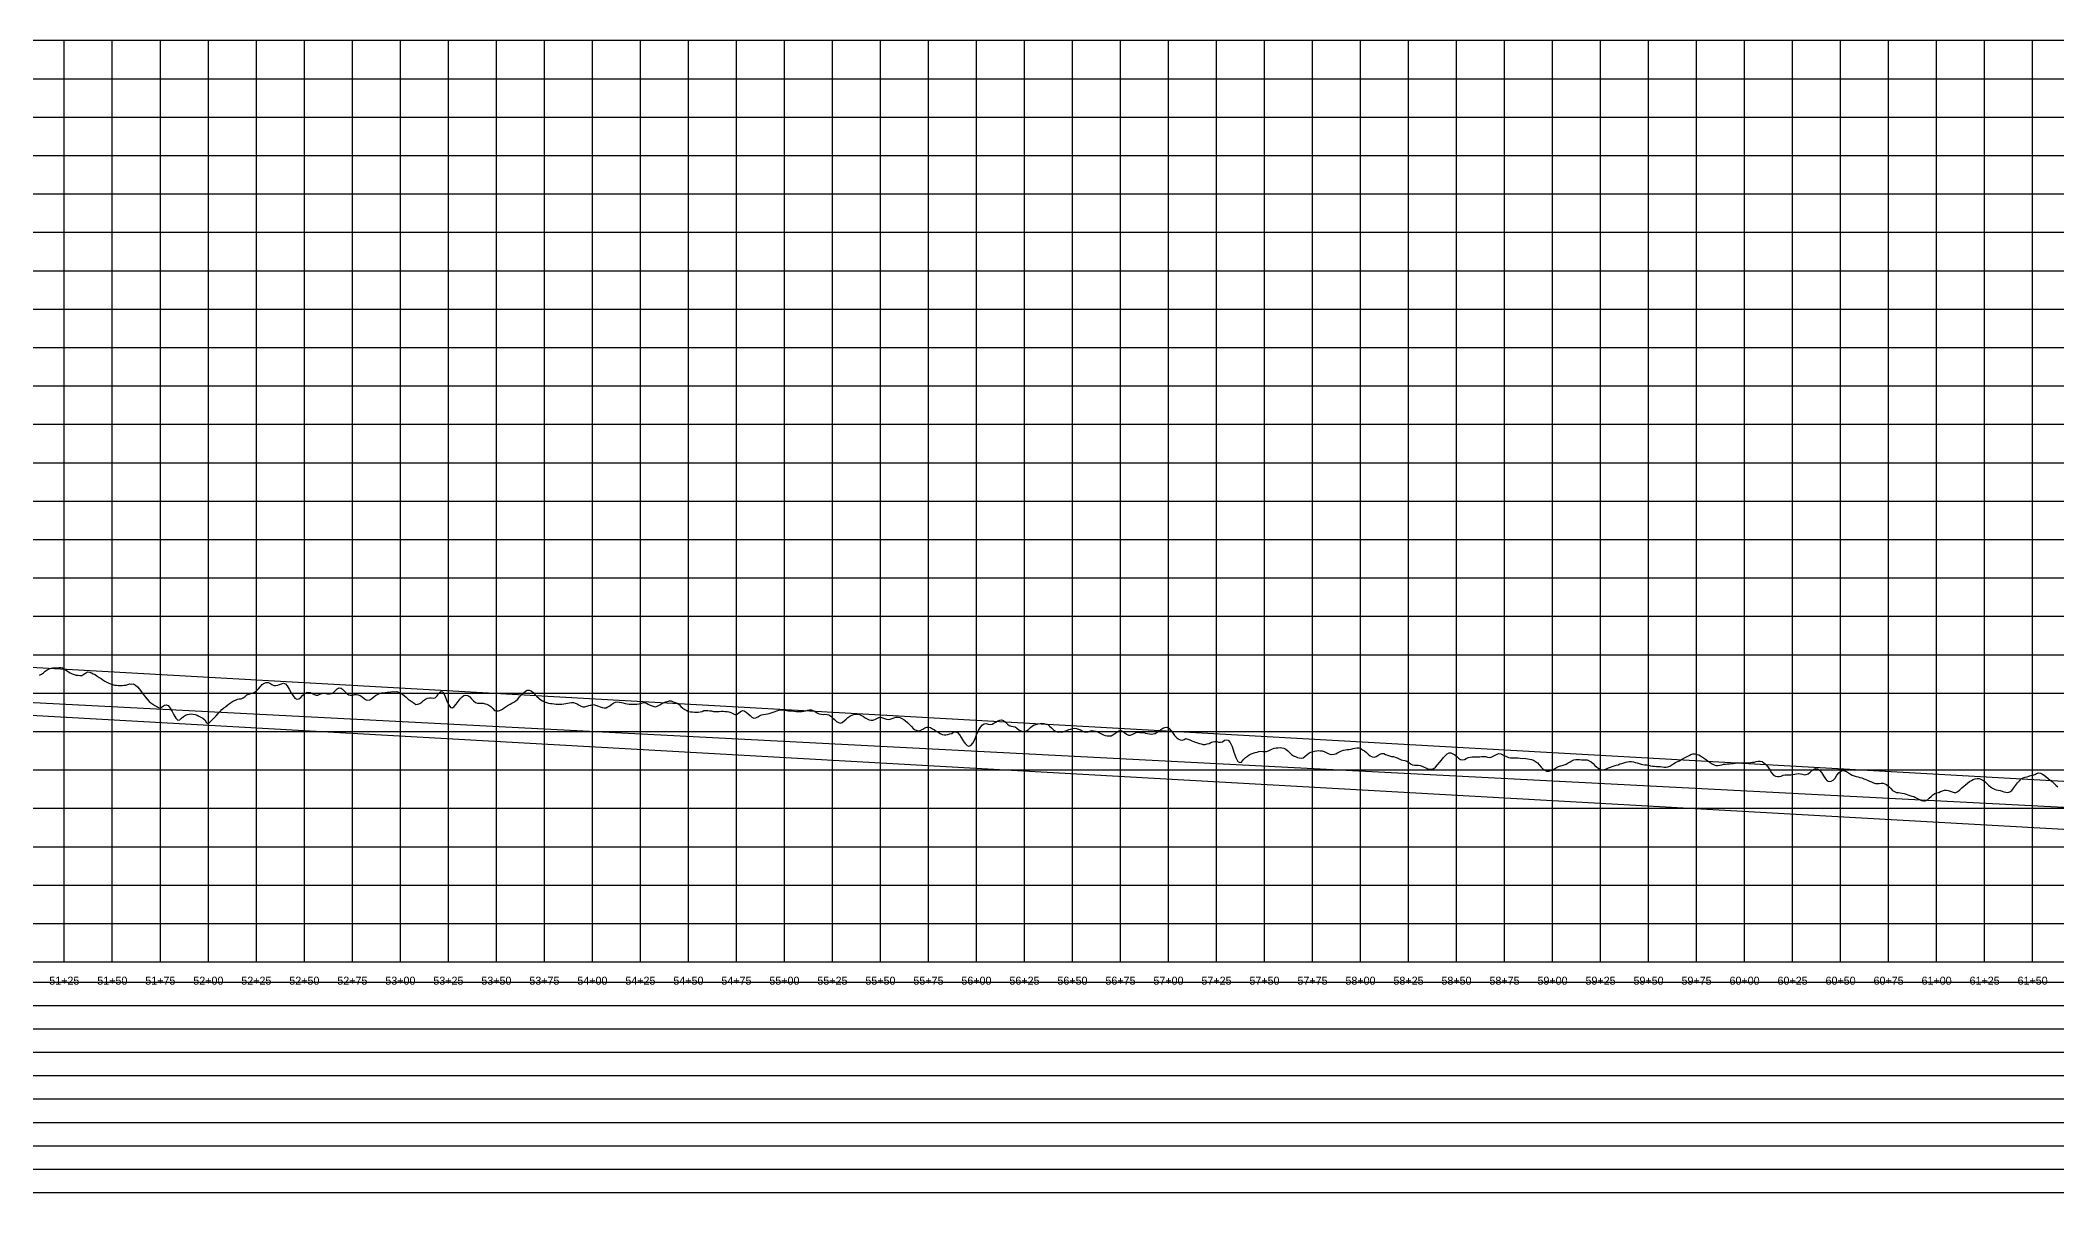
# Model space of a CAD drawing. Extents: x -64 to 8243, y -140 to 463.
# Drawn here: x 5113 to 6163, y -140 to 460 of the extents above; entities that cross this region are included whole.
import ezdxf
from ezdxf.enums import TextEntityAlignment as Align

# ---------------------------------------------------------------- set-up
doc = ezdxf.new("R2010")
doc.units = 0
for name, color, linetype in [('Annotation_Table', 254, 'Continuous'), ('Crown', 7, 'Continuous'), ('Grid', 254, 'Continuous'), ('Grid_Text', 7, 'Continuous'), ('Ground_Elevation', 3, 'Continuous'), ('Hydraulic_Grade', 5, 'Continuous'), ('Invert', 7, 'Continuous')]:
    doc.layers.add(name, color=color, linetype=linetype)

msp = doc.modelspace()

# ---------------------------------------------------------------- linework, layer by layer
at = {"layer": 'Annotation_Table', "color": 254}
for points in [[(-25, -30.5), (8225, -30.5)], [(-25, -42.7), (8225, -42.7)], [(-25, -54.9), (8225, -54.9)], [(-25, -67.1), (8225, -67.1)], [(-25, -79.2), (8225, -79.2)], [(-25, -91.4), (8225, -91.4)], [(-25, -103.6), (8225, -103.6)], [(-25, -115.8), (8225, -115.8)], [(-25, -128), (8225, -128)], [(-25, -140.2), (8225, -140.2)]]:
    msp.add_lwpolyline(points, dxfattribs=at)
at = {"layer": 'Crown', "color": 0}
msp.add_lwpolyline([(3630.9, 216.3), (6358.1, 63.3)], dxfattribs=at)
at = {"layer": 'Grid', "color": 254}
for points in [[(-25, 460), (8225, 460)], [(5125, -20), (5125, 460)], [(5150, -20), (5150, 460)], [(5175, -20), (5175, 460)], [(5200, -20), (5200, 460)], [(5225, -20), (5225, 460)], [(5250, -20), (5250, 460)], [(5275, -20), (5275, 460)], [(5300, -20), (5300, 460)], [(5325, -20), (5325, 460)], [(5350, -20), (5350, 460)], [(5375, -20), (5375, 460)], [(5400, -20), (5400, 460)], [(5425, -20), (5425, 460)], [(5450, -20), (5450, 460)], [(5475, -20), (5475, 460)], [(5500, -20), (5500, 460)], [(5525, -20), (5525, 460)], [(5550, -20), (5550, 460)], [(5575, -20), (5575, 460)], [(5600, -20), (5600, 460)], [(5625, -20), (5625, 460)], [(5650, -20), (5650, 460)], [(5675, -20), (5675, 460)], [(5700, -20), (5700, 460)], [(5725, -20), (5725, 460)], [(5750, -20), (5750, 460)], [(5775, -20), (5775, 460)], [(5800, -20), (5800, 460)], [(5825, -20), (5825, 460)], [(5850, -20), (5850, 460)], [(5875, -20), (5875, 460)], [(5900, -20), (5900, 460)], [(5925, -20), (5925, 460)], [(5950, -20), (5950, 460)], [(5975, -20), (5975, 460)], [(6000, -20), (6000, 460)], [(6025, -20), (6025, 460)], [(6050, -20), (6050, 460)], [(6075, -20), (6075, 460)], [(6100, -20), (6100, 460)], [(6125, -20), (6125, 460)], [(6150, -20), (6150, 460)], [(-25, 440), (8225, 440)], [(-25, 420), (8225, 420)], [(-25, 400), (8225, 400)], [(-25, 380), (8225, 380)], [(-25, 360), (8225, 360)], [(-25, 340), (8225, 340)], [(-25, 320), (8225, 320)], [(-25, 300), (8225, 300)], [(-25, 280), (8225, 280)], [(-25, 260), (8225, 260)], [(-25, 240), (8225, 240)], [(-25, 220), (8225, 220)], [(-25, 200), (8225, 200)], [(-25, 180), (8225, 180)], [(-25, 160), (8225, 160)], [(-25, 140), (8225, 140)], [(-25, 120), (8225, 120)], [(-25, 100), (8225, 100)], [(-25, 80), (8225, 80)], [(-25, 60), (8225, 60)], [(-25, 40), (8225, 40)], [(-25, 20), (8225, 20)], [(-25, 0), (8225, 0)], [(-25, -20), (8225, -20)]]:
    msp.add_lwpolyline(points, dxfattribs=at)
at = {"layer": 'Ground_Elevation', "color": 3}
msp.add_lwpolyline([(5112.1, 129.3), (5113.1, 129.8), (5114.1, 130.6), (5115.1, 131.4), (5116.1, 132.1), (5117.1, 132.6), (5118.1, 132.9), (5119.1, 133.1), (5120.1, 133.2), (5121.1, 133.2), (5122.1, 133.3), (5123.1, 133.3), (5124.1, 133.1), (5125.1, 132.4), (5126.1, 131.8), (5127.1, 131.1), (5128.1, 130.5), (5129.1, 130.1), (5130.1, 129.7), (5131.1, 129.4), (5132.1, 129.3), (5133.1, 129.1), (5134.1, 129.2), (5135.1, 129.8), (5136.1, 130.4), (5137.1, 131), (5138.1, 130.9), (5139.1, 130.6), (5140.1, 130.1), (5141.1, 129.6), (5142.1, 128.9), (5143.1, 128.2), (5144.1, 127.6), (5145.1, 126.9), (5146.1, 126.2), (5147.1, 125.7), (5148.1, 125.2), (5149.1, 124.8), (5150.1, 124.5), (5151.1, 124.2), (5152.1, 124.1), (5153.1, 124), (5154.1, 124), (5155.1, 124), (5156.1, 124.1), (5157.1, 124.2), (5158.1, 124.5), (5159.1, 124.8), (5160.1, 124.7), (5161.1, 124.8), (5162.1, 124.2), (5163.1, 123.3), (5164.1, 122.1), (5165.1, 120.8), (5166.1, 119.4), (5167.1, 118.1), (5168.1, 116.8), (5169.1, 115.7), (5170.1, 114.9), (5171.1, 114.2), (5172.1, 113.6), (5173.1, 113.1), (5174.1, 112.5), (5175.1, 112.4), (5176.1, 113), (5177.1, 113.7), (5178.1, 113.9), (5179.1, 113.6), (5180.1, 112.2), (5181.1, 110.4), (5182.1, 108.6), (5183.1, 106.9), (5184.1, 105.9), (5185.1, 106), (5186.1, 106.9), (5187.1, 107.8), (5188.1, 108.5), (5189.1, 108.9), (5190.1, 109.1), (5191.1, 109.2), (5192.1, 109.1), (5193.1, 108.8), (5194.1, 108.5), (5195.1, 108), (5196.1, 107.5), (5197.1, 106.9), (5198.1, 106), (5199.1, 104.5), (5200.1, 104.2), (5201.1, 105.2), (5202.1, 106.2), (5203.1, 107.1), (5204.1, 108.2), (5205.1, 109.3), (5206.1, 110.4), (5207.1, 111.4), (5208.1, 112.3), (5209.1, 113.1), (5210.1, 113.9), (5211.1, 114.6), (5212.1, 115.3), (5213.1, 115.9), (5214.1, 116.4), (5215.1, 116.9), (5216.1, 117), (5217.1, 117), (5218.1, 117.6), (5219.1, 118.3), (5220.1, 119.1), (5221.1, 119.5), (5222.1, 119.8), (5223.1, 120), (5224.1, 120.5), (5225.1, 121.2), (5226.1, 122.2), (5227.1, 123.5), (5228.1, 124.5), (5229.1, 125.2), (5230.1, 125.6), (5231.1, 125.5), (5232.1, 125.1), (5233.1, 124.5), (5234.1, 124), (5235.1, 123.9), (5236.1, 124.1), (5237.1, 124.5), (5238.1, 124.9), (5239.1, 125.2), (5240.1, 124.8), (5241.1, 123.8), (5242.1, 122), (5243.1, 120.2), (5244.1, 118.6), (5245.1, 117.4), (5246.1, 116.9), (5247.1, 117), (5248.1, 117.7), (5249.1, 118.7), (5250.1, 119.6), (5251.1, 120.3), (5252.1, 120.5), (5253.1, 120.3), (5254.1, 119.8), (5255.1, 119.3), (5256.1, 119), (5257.1, 119), (5258.1, 119.4), (5259.1, 119.8), (5260.1, 119.9), (5261.1, 119.8), (5262.1, 119.7), (5263.1, 119.6), (5264.1, 119.8), (5265.1, 120.3), (5266.1, 121.2), (5267.1, 122.2), (5268.1, 122.7), (5269.1, 122.6), (5270.1, 121.9), (5271.1, 120.9), (5272.1, 119.8), (5273.1, 119.1), (5274.1, 118.9), (5275.1, 119), (5276.1, 119.2), (5277.1, 119.3), (5278.1, 119.1), (5279.1, 118.7), (5280.1, 118), (5281.1, 117.2), (5282.1, 116.5), (5283.1, 116.3), (5284.1, 116.5), (5285.1, 117.2), (5286.1, 118), (5287.1, 118.8), (5288.1, 119.3), (5289.1, 119.8), (5290.1, 120.1), (5291.1, 120.2), (5292.1, 120.3), (5293.1, 120.4), (5294.1, 120.5), (5295.1, 120.7), (5296.1, 120.8), (5297.1, 120.7), (5298.1, 120.9), (5299.1, 120.5), (5300.1, 120), (5301.1, 119.4), (5302.1, 118.6), (5303.1, 117.8), (5304.1, 116.9), (5305.1, 116.1), (5306.1, 115.4), (5307.1, 114.7), (5308.1, 114.1), (5309.1, 114.2), (5310.1, 114.5), (5311.1, 115.3), (5312.1, 116.2), (5313.1, 116.9), (5314.1, 117.4), (5315.1, 117.6), (5316.1, 117.6), (5317.1, 117.4), (5318.1, 117.6), (5319.1, 118.6), (5320.1, 119.9), (5321.1, 120.9), (5322.1, 120.6), (5323.1, 118.7), (5324.1, 116.3), (5325.1, 114), (5326.1, 112.5), (5327.1, 112.4), (5328.1, 113.1), (5329.1, 114.3), (5330.1, 115.6), (5331.1, 117), (5332.1, 118.1), (5333.1, 118.8), (5334.1, 119), (5335.1, 118.7), (5336.1, 118), (5337.1, 117), (5338.1, 116), (5339.1, 115.1), (5340.1, 114.7), (5341.1, 114.7), (5342.1, 114.8), (5343.1, 114.7), (5344.1, 114.4), (5345.1, 114.2), (5346.1, 113.7), (5347.1, 113), (5348.1, 111.9), (5349.1, 111), (5350.1, 110.8), (5351.1, 110.8), (5352.1, 111.1), (5353.1, 111.7), (5354.1, 112.4), (5355.1, 113.1), (5356.1, 113.7), (5357.1, 114.3), (5358.1, 114.7), (5359.1, 115.2), (5360.1, 115.9), (5361.1, 116.9), (5362.1, 118), (5363.1, 119.1), (5364.1, 120.1), (5365.1, 121), (5366.1, 121.6), (5367.1, 121.6), (5368.1, 121.1), (5369.1, 120.3), (5370.1, 119.3), (5371.1, 118.3), (5372.1, 117.3), (5373.1, 116.5), (5374.1, 115.9), (5375.1, 115.4), (5376.1, 115.1), (5377.1, 114.8), (5378.1, 114.6), (5379.1, 114.5), (5380.1, 114.4), (5381.1, 114.3), (5382.1, 114.3), (5383.1, 114.2), (5384.1, 114.3), (5385.1, 114.4), (5386.1, 114.6), (5387.1, 114.8), (5388.1, 115), (5389.1, 115.1), (5390.1, 115.1), (5391.1, 114.8), (5392.1, 114.4), (5393.1, 113.8), (5394.1, 113.2), (5395.1, 112.9), (5396.1, 112.9), (5397.1, 113.2), (5398.1, 113.6), (5399.1, 113.8), (5400.1, 114), (5401.1, 113.9), (5402.1, 113.6), (5403.1, 113.2), (5404.1, 112.8), (5405.1, 112.5), (5406.1, 112.4), (5407.1, 112.4), (5408.1, 112.8), (5409.1, 113.4), (5410.1, 114.2), (5411.1, 114.9), (5412.1, 115.3), (5413.1, 115.4), (5414.1, 115.3), (5415.1, 115.1), (5416.1, 114.9), (5417.1, 114.6), (5418.1, 114.4), (5419.1, 114.3), (5420.1, 114.2), (5421.1, 114.2), (5422.1, 114.2), (5423.1, 114.3), (5424.1, 114.4), (5425.1, 114.6), (5426.1, 114.9), (5427.1, 115.1), (5428.1, 114.8), (5429.1, 114.3), (5430.1, 113.8), (5431.1, 113.4), (5432.1, 113.1), (5433.1, 112.9), (5434.1, 113.3), (5435.1, 113.9), (5436.1, 114.5), (5437.1, 115), (5438.1, 115.4), (5439.1, 115.7), (5440.1, 116), (5441.1, 115.9), (5442.1, 115.5), (5443.1, 115.1), (5444.1, 114.7), (5445.1, 114), (5446.1, 113.1), (5447.1, 112.2), (5448.1, 111.4), (5449.1, 110.9), (5450.1, 110.5), (5451.1, 110.2), (5452.1, 110.2), (5453.1, 110.1), (5454.1, 110.1), (5455.1, 110.1), (5456.1, 110.2), (5457.1, 110.5), (5458.1, 110.9), (5459.1, 111), (5460.1, 111), (5461.1, 110.8), (5462.1, 110.7), (5463.1, 110.5), (5464.1, 110.5), (5465.1, 110.5), (5466.1, 110.5), (5467.1, 110.6), (5468.1, 110.6), (5469.1, 110.5), (5470.1, 110.4), (5471.1, 110.2), (5472.1, 109.9), (5473.1, 109.3), (5474.1, 108.9), (5475.1, 108.9), (5476.1, 109.5), (5477.1, 110.4), (5478.1, 111), (5479.1, 110.8), (5480.1, 110.1), (5481.1, 109.2), (5482.1, 108.3), (5483.1, 107.4), (5484.1, 107), (5485.1, 107.1), (5486.1, 107.7), (5487.1, 108.2), (5488.1, 108.6), (5489.1, 108.8), (5490.1, 109), (5491.1, 109.2), (5492.1, 109.4), (5493.1, 109.7), (5494.1, 110.1), (5495.1, 110.5), (5496.1, 110.8), (5497.1, 111.1), (5498.1, 111.3), (5499.1, 111.2), (5500.1, 111.1), (5501.1, 110.9), (5502.1, 110.8), (5503.1, 110.8), (5504.1, 110.7), (5505.1, 110.6), (5506.1, 110.5), (5507.1, 110.5), (5508.1, 110.5), (5509.1, 110.5), (5510.1, 110.6), (5511.1, 110.8), (5512.1, 111.1), (5513.1, 111.2), (5514.1, 111.2), (5515.1, 110.8), (5516.1, 110.2), (5517.1, 109.7), (5518.1, 109.2), (5519.1, 109), (5520.1, 108.9), (5521.1, 109), (5522.1, 108.9), (5523.1, 108.6), (5524.1, 108), (5525.1, 107.2), (5526.1, 106.2), (5527.1, 105.2), (5528.1, 104.6), (5529.1, 104.4), (5530.1, 104.7), (5531.1, 105.5), (5532.1, 106.5), (5533.1, 107.3), (5534.1, 108), (5535.1, 108.5), (5536.1, 108.9), (5537.1, 109.1), (5538.1, 109.1), (5539.1, 108.8), (5540.1, 108.4), (5541.1, 107.8), (5542.1, 107.2), (5543.1, 106.6), (5544.1, 106.1), (5545.1, 105.9), (5546.1, 105.9), (5547.1, 106.2), (5548.1, 106.7), (5549.1, 107.3), (5550.1, 107.4), (5551.1, 107.2), (5552.1, 106.8), (5553.1, 106.4), (5554.1, 106.3), (5555.1, 106.5), (5556.1, 106.8), (5557.1, 107.2), (5558.1, 107.4), (5559.1, 107.5), (5560.1, 107.3), (5561.1, 106.8), (5562.1, 106.2), (5563.1, 105.6), (5564.1, 104.7), (5565.1, 103.7), (5566.1, 102.6), (5567.1, 101.6), (5568.1, 100.9), (5569.1, 100.5), (5570.1, 100.4), (5571.1, 100.7), (5572.1, 101.3), (5573.1, 101.9), (5574.1, 102.3), (5575.1, 102.3), (5576.1, 102), (5577.1, 101.4), (5578.1, 100.8), (5579.1, 100.2), (5580.1, 99.6), (5581.1, 98.9), (5582.1, 98.4), (5583.1, 98.2), (5584.1, 98.2), (5585.1, 98.4), (5586.1, 98.7), (5587.1, 99), (5588.1, 99.6), (5589.1, 99.9), (5590.1, 99.5), (5591.1, 98.3), (5592.1, 96.8), (5593.1, 95.2), (5594.1, 93.7), (5595.1, 92.7), (5596.1, 92.3), (5597.1, 92.7), (5598.1, 93.9), (5599.1, 95.9), (5600.1, 98.2), (5601.1, 100.5), (5602.1, 102.3), (5603.1, 103.4), (5604.1, 104), (5605.1, 104.1), (5606.1, 103.9), (5607.1, 103.7), (5608.1, 103.8), (5609.1, 104.3), (5610.1, 104.9), (5611.1, 105.5), (5612.1, 105.9), (5613.1, 106.1), (5614.1, 105.7), (5615.1, 104.8), (5616.1, 103.9), (5617.1, 103.2), (5618.1, 102.8), (5619.1, 102.6), (5620.1, 102.4), (5621.1, 101.7), (5622.1, 100.8), (5623.1, 100.3), (5624.1, 100), (5625.1, 100), (5626.1, 100.3), (5627.1, 101), (5628.1, 102), (5629.1, 102.9), (5630.1, 103.4), (5631.1, 103.7), (5632.1, 104), (5633.1, 104.2), (5634.1, 104.3), (5635.1, 104.2), (5636.1, 103.9), (5637.1, 103.6), (5638.1, 102.8), (5639.1, 101.9), (5640.1, 100.9), (5641.1, 100.2), (5642.1, 99.8), (5643.1, 99.8), (5644.1, 99.8), (5645.1, 99.9), (5646.1, 100.1), (5647.1, 100.5), (5648.1, 101), (5649.1, 101.3), (5650.1, 101.6), (5651.1, 101.7), (5652.1, 101.5), (5653.1, 101.2), (5654.1, 100.8), (5655.1, 100.3), (5656.1, 99.9), (5657.1, 99.7), (5658.1, 99.9), (5659.1, 100.2), (5660.1, 100.5), (5661.1, 100.4), (5662.1, 100.1), (5663.1, 99.8), (5664.1, 99.3), (5665.1, 98.8), (5666.1, 98.3), (5667.1, 97.9), (5668.1, 97.7), (5669.1, 97.7), (5670.1, 97.8), (5671.1, 98.2), (5672.1, 98.9), (5673.1, 99.7), (5674.1, 100.3), (5675.1, 100.5), (5676.1, 100.2), (5677.1, 99.4), (5678.1, 98.6), (5679.1, 98.1), (5680.1, 98.1), (5681.1, 98.5), (5682.1, 98.9), (5683.1, 99.4), (5684.1, 99.6), (5685.1, 99.5), (5686.1, 99.5), (5687.1, 99.4), (5688.1, 99.2), (5689.1, 98.9), (5690.1, 98.7), (5691.1, 98.6), (5692.1, 98.7), (5693.1, 99), (5694.1, 99.6), (5695.1, 100.2), (5696.1, 101), (5697.1, 101.7), (5698.1, 102.1), (5699.1, 102.2), (5700.1, 101.7), (5701.1, 100.7), (5702.1, 99.4), (5703.1, 98), (5704.1, 96.9), (5705.1, 96.1), (5706.1, 95.6), (5707.1, 95.5), (5708.1, 95.8), (5709.1, 96.3), (5710.1, 96), (5711.1, 95.6), (5712.1, 95.2), (5713.1, 94.8), (5714.1, 94.5), (5715.1, 94.1), (5716.1, 93.8), (5717.1, 93.5), (5718.1, 93.3), (5719.1, 93.3), (5720.1, 93.5), (5721.1, 93.8), (5722.1, 94.2), (5723.1, 94.6), (5724.1, 94.8), (5725.1, 94.8), (5726.1, 94.4), (5727.1, 94.4), (5728.1, 94.7), (5729.1, 95.4), (5730.1, 95.7), (5731.1, 95.5), (5732.1, 94.3), (5733.1, 92.2), (5734.1, 89.3), (5735.1, 86.5), (5736.1, 84.4), (5737.1, 83.8), (5738.1, 84.1), (5739.1, 85.5), (5740.1, 86.4), (5741.1, 87.2), (5742.1, 87.8), (5743.1, 88.3), (5744.1, 88.7), (5745.1, 89), (5746.1, 89.2), (5747.1, 89.5), (5748.1, 89.7), (5749.1, 89.6), (5750.1, 89.5), (5751.1, 89.6), (5752.1, 89.9), (5753.1, 90.4), (5754.1, 91), (5755.1, 91.3), (5756.1, 91.5), (5757.1, 91.5), (5758.1, 91.6), (5759.1, 91.5), (5760.1, 91.3), (5761.1, 90.8), (5762.1, 90), (5763.1, 89.1), (5764.1, 88.1), (5765.1, 87.3), (5766.1, 86.9), (5767.1, 86.5), (5768.1, 86.2), (5769.1, 86.1), (5770.1, 86.3), (5771.1, 87.2), (5772.1, 87.9), (5773.1, 88.7), (5774.1, 89.2), (5775.1, 89.4), (5776.1, 89.7), (5777.1, 89.9), (5778.1, 90.1), (5779.1, 90), (5780.1, 89.9), (5781.1, 89.5), (5782.1, 89), (5783.1, 88.5), (5784.1, 88.2), (5785.1, 88.1), (5786.1, 88.2), (5787.1, 88.4), (5788.1, 88.8), (5789.1, 89.4), (5790.1, 89.9), (5791.1, 90.3), (5792.1, 90.5), (5793.1, 90.6), (5794.1, 90.7), (5795.1, 90.8), (5796.1, 91.1), (5797.1, 91.4), (5798.1, 91.5), (5799.1, 91.5), (5800.1, 91.1), (5801.1, 90.5), (5802.1, 89.9), (5803.1, 89), (5804.1, 88.1), (5805.1, 87.3), (5806.1, 86.8), (5807.1, 86.6), (5808.1, 86.9), (5809.1, 87.5), (5810.1, 88.2), (5811.1, 88.6), (5812.1, 88.5), (5813.1, 88.1), (5814.1, 87.7), (5815.1, 87.3), (5816.1, 87), (5817.1, 86.9), (5818.1, 86.6), (5819.1, 86.2), (5820.1, 85.7), (5821.1, 85.3), (5822.1, 85), (5823.1, 84.9), (5824.1, 84.6), (5825.1, 83.9), (5826.1, 83.2), (5827.1, 82.7), (5828.1, 82.5), (5829.1, 82.5), (5830.1, 82.4), (5831.1, 82.3), (5832.1, 81.9), (5833.1, 81.4), (5834.1, 81), (5835.1, 80.6), (5836.1, 80.4), (5837.1, 80.4), (5838.1, 80.7), (5839.1, 81.5), (5840.1, 82.6), (5841.1, 83.8), (5842.1, 85), (5843.1, 86.2), (5844.1, 87.4), (5845.1, 88.3), (5846.1, 88.8), (5847.1, 88.8), (5848.1, 88.4), (5849.1, 87.8), (5850.1, 87), (5851.1, 86.1), (5852.1, 85.4), (5853.1, 85.2), (5854.1, 85.5), (5855.1, 85.9), (5856.1, 86.4), (5857.1, 86.7), (5858.1, 86.8), (5859.1, 86.8), (5860.1, 86.8), (5861.1, 86.8), (5862.1, 86.8), (5863.1, 86.9), (5864.1, 87), (5865.1, 86.9), (5866.1, 86.6), (5867.1, 86.5), (5868.1, 86.7), (5869.1, 87.1), (5870.1, 87.6), (5871.1, 88.2), (5872.1, 88.6), (5873.1, 88.4), (5874.1, 87.8), (5875.1, 87.4), (5876.1, 87), (5877.1, 86.5), (5878.1, 86.3), (5879.1, 86.2), (5880.1, 86.3), (5881.1, 86.3), (5882.1, 86.3), (5883.1, 86.1), (5884.1, 86), (5885.1, 86.1), (5886.1, 85.9), (5887.1, 85.7), (5888.1, 85.6), (5889.1, 85.5), (5890.1, 85), (5891.1, 84.4), (5892.1, 83.6), (5893.1, 82.6), (5894.1, 81.4), (5895.1, 80.4), (5896.1, 79.8), (5897.1, 79.4), (5898.1, 79.4), (5899.1, 79.6), (5900.1, 80), (5901.1, 80.6), (5902.1, 81.3), (5903.1, 81.8), (5904.1, 82.1), (5905.1, 82.3), (5906.1, 82.6), (5907.1, 83), (5908.1, 83.6), (5909.1, 84.2), (5910.1, 84.8), (5911.1, 85.2), (5912.1, 85.4), (5913.1, 85.4), (5914.1, 85.4), (5915.1, 85.3), (5916.1, 85.3), (5917.1, 85.3), (5918.1, 85.2), (5919.1, 84.8), (5920.1, 84.2), (5921.1, 83.3), (5922.1, 82.3), (5923.1, 81.4), (5924.1, 80.7), (5925.1, 80.2), (5926.1, 80.1), (5927.1, 80.2), (5928.1, 80.6), (5929.1, 81), (5930.1, 81.4), (5931.1, 81.8), (5932.1, 82.1), (5933.1, 82.4), (5934.1, 82.7), (5935.1, 83.1), (5936.1, 83.4), (5937.1, 83.7), (5938.1, 84), (5939.1, 84.2), (5940.1, 84.4), (5941.1, 84.4), (5942.1, 84.2), (5943.1, 83.9), (5944.1, 83.6), (5945.1, 83.3), (5946.1, 83), (5947.1, 82.8), (5948.1, 82.7), (5949.1, 82.6), (5950.1, 82.4), (5951.1, 82.2), (5952.1, 82), (5953.1, 81.9), (5954.1, 81.8), (5955.1, 81.7), (5956.1, 81.7), (5957.1, 81.6), (5958.1, 81.5), (5959.1, 81.5), (5960.1, 81.6), (5961.1, 82), (5962.1, 82.6), (5963.1, 83.3), (5964.1, 83.9), (5965.1, 84.4), (5966.1, 84.8), (5967.1, 85.4), (5968.1, 86), (5969.1, 86.5), (5970.1, 87), (5971.1, 87.5), (5972.1, 88), (5973.1, 88.3), (5974.1, 88.4), (5975.1, 88.1), (5976.1, 87.8), (5977.1, 87.3), (5978.1, 86.6), (5979.1, 86), (5980.1, 85.3), (5981.1, 84.6), (5982.1, 83.8), (5983.1, 83.1), (5984.1, 82.6), (5985.1, 82.3), (5986.1, 82.3), (5987.1, 82.5), (5988.1, 82.7), (5989.1, 82.9), (5990.1, 83), (5991.1, 83.1), (5992.1, 83.2), (5993.1, 83.4), (5994.1, 83.4), (5995.1, 83.5), (5996.1, 83.6), (5997.1, 83.6), (5998.1, 83.7), (5999.1, 83.7), (6000.1, 83.7), (6001.1, 83.7), (6002.1, 83.7), (6003.1, 83.8), (6004.1, 84), (6005.1, 84.1), (6006.1, 84.3), (6007.1, 84.5), (6008.1, 84.5), (6009.1, 84.4), (6010.1, 83.7), (6011.1, 82.8), (6012.1, 81.6), (6013.1, 80.1), (6014.1, 78.5), (6015.1, 77.3), (6016.1, 76.7), (6017.1, 76.5), (6018.1, 76.5), (6019.1, 76.8), (6020.1, 77.2), (6021.1, 77.5), (6022.1, 77.5), (6023.1, 77.4), (6024.1, 77.4), (6025.1, 77.6), (6026.1, 77.8), (6027.1, 78), (6028.1, 78.1), (6029.1, 78), (6030.1, 77.8), (6031.1, 77.5), (6032.1, 77.6), (6033.1, 78), (6034.1, 78.8), (6035.1, 79.7), (6036.1, 80.3), (6037.1, 80.7), (6038.1, 80.6), (6039.1, 79.9), (6040.1, 78.6), (6041.1, 76.9), (6042.1, 75.4), (6043.1, 74.3), (6044.1, 73.9), (6045.1, 74.1), (6046.1, 74.7), (6047.1, 75.7), (6048.1, 77.2), (6049.1, 78.4), (6050.1, 79.3), (6051.1, 79.7), (6052.1, 79.5), (6053.1, 79.1), (6054.1, 78.4), (6055.1, 77.8), (6056.1, 77.3), (6057.1, 76.9), (6058.1, 76.6), (6059.1, 76.3), (6060.1, 76.1), (6061.1, 75.8), (6062.1, 75.4), (6063.1, 75), (6064.1, 74.6), (6065.1, 74.2), (6066.1, 73.7), (6067.1, 73.2), (6068.1, 72.9), (6069.1, 72.9), (6070.1, 73), (6071.1, 73.1), (6072.1, 73.1), (6073.1, 72.8), (6074.1, 72.2), (6075.1, 71.3), (6076.1, 70.3), (6077.1, 69.3), (6078.1, 68.7), (6079.1, 68.3), (6080.1, 68.2), (6081.1, 68.1), (6082.1, 67.9), (6083.1, 67.7), (6084.1, 67.4), (6085.1, 67), (6086.1, 66.7), (6087.1, 66.4), (6088.1, 66.1), (6089.1, 65.7), (6090.1, 65.1), (6091.1, 64.6), (6092.1, 64), (6093.1, 63.8), (6094.1, 63.8), (6095.1, 64.3), (6096.1, 65.2), (6097.1, 66.2), (6098.1, 67), (6099.1, 67.7), (6100.1, 68.1), (6101.1, 68.3), (6102.1, 68.7), (6103.1, 69.1), (6104.1, 69.5), (6105.1, 69.5), (6106.1, 69.3), (6107.1, 68.9), (6108.1, 68.6), (6109.1, 68.3), (6110.1, 68.3), (6111.1, 68.8), (6112.1, 69.6), (6113.1, 70.6), (6114.1, 71.5), (6115.1, 72.3), (6116.1, 73.1), (6117.1, 73.9), (6118.1, 74.5), (6119.1, 75), (6120.1, 75.3), (6121.1, 75.5), (6122.1, 75.5), (6123.1, 75.2), (6124.1, 74.6), (6125.1, 73.9), (6126.1, 73), (6127.1, 72.1), (6128.1, 71.2), (6129.1, 70.4), (6130.1, 69.9), (6131.1, 69.6), (6132.1, 69.5), (6133.1, 69.3), (6134.1, 69), (6135.1, 68.6), (6136.1, 68.4), (6137.1, 68.3), (6138.1, 68.6), (6139.1, 69.2), (6140.1, 70.4), (6141.1, 71.8), (6142.1, 73.2), (6143.1, 74.3), (6144.1, 75.3), (6145.1, 75.8), (6146.1, 76.2), (6147.1, 76.4), (6148.1, 76.7), (6149.1, 77), (6150.1, 77.3), (6151.1, 77.6), (6152.1, 78.1), (6153.1, 78.4), (6154.1, 78.3), (6155.1, 77.8), (6156.1, 77.2), (6157.1, 76.3), (6158.1, 75.5), (6159.1, 74.6), (6160.1, 73.9), (6161.1, 73.1), (6162.1, 72.1), (6163.1, 71.1)], dxfattribs=at)
at = {"layer": 'Hydraulic_Grade', "color": 5}
msp.add_lwpolyline([(3630.9, 191.3), (6358.1, 50.7)], dxfattribs=at)
at = {"layer": 'Invert', "color": 0}
msp.add_lwpolyline([(3630.9, 191.3), (6358.1, 38.3)], dxfattribs=at)

# ---------------------------------------------------------------- texts
at = {"layer": 'Grid_Text', "color": 0}
for s, p in [('51+25', (5125, -27.7)), ('51+50', (5150, -27.7)), ('51+75', (5175, -27.7)), ('52+00', (5200, -27.7)), ('52+25', (5225, -27.7)), ('52+50', (5250, -27.7)), ('52+75', (5275, -27.7)), ('53+00', (5300, -27.7)), ('53+25', (5325, -27.7)), ('53+50', (5350, -27.7)), ('53+75', (5375, -27.7)), ('54+00', (5400, -27.7)), ('54+25', (5425, -27.7)), ('54+50', (5450, -27.7)), ('54+75', (5475, -27.7)), ('55+00', (5500, -27.7)), ('55+25', (5525, -27.7)), ('55+50', (5550, -27.7)), ('55+75', (5575, -27.7)), ('56+00', (5600, -27.7)), ('56+25', (5625, -27.7)), ('56+50', (5650, -27.7)), ('56+75', (5675, -27.7)), ('57+00', (5700, -27.7)), ('57+25', (5725, -27.7)), ('57+50', (5750, -27.7)), ('57+75', (5775, -27.7)), ('58+00', (5800, -27.7)), ('58+25', (5825, -27.7)), ('58+50', (5850, -27.7)), ('58+75', (5875, -27.7)), ('59+00', (5900, -27.7)), ('59+25', (5925, -27.7)), ('59+50', (5950, -27.7)), ('59+75', (5975, -27.7)), ('60+00', (6000, -27.7)), ('60+25', (6025, -27.7)), ('60+50', (6050, -27.7)), ('60+75', (6075, -27.7)), ('61+00', (6100, -27.7)), ('61+25', (6125, -27.7)), ('61+50', (6150, -27.7))]:
    msp.add_text(s, height=4.17, dxfattribs=at).set_placement(p, align=Align.TOP_CENTER)

doc.saveas('drawing.dxf')
